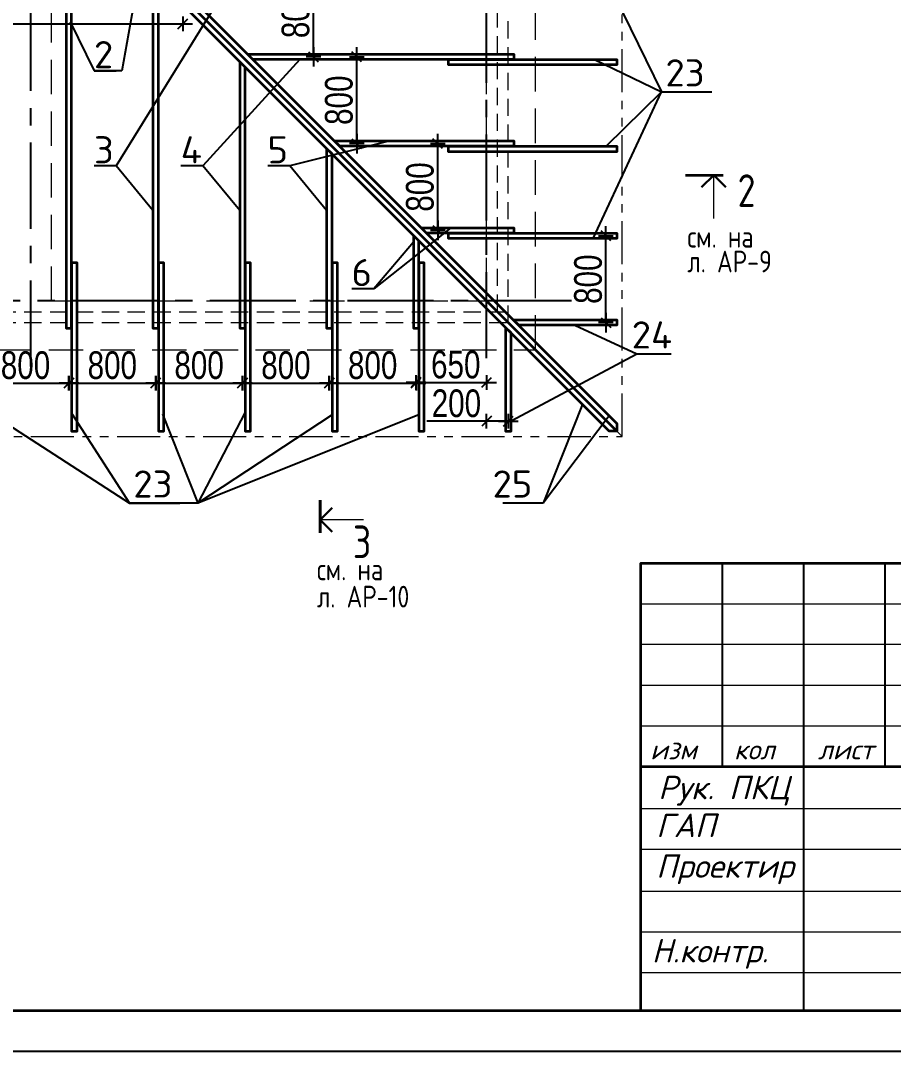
# Model space of a CAD drawing. Extents: x -12289450 to -10763036, y -7834513 to -6150123.
# Drawn here: x -10992984 to -10984940, y -7694536 to -7685033 of the extents above; entities that cross this region are included whole.
import ezdxf

# ---------------------------------------------------------------- set-up
doc = ezdxf.new("R2010")
doc.units = 0
doc.header["$LTSCALE"] = 25
doc.header["$PDMODE"] = 35
for name, pattern in [('CENTER', [50.8, 31.75, -6.35, 6.35, -6.35]), ('HIDDEN', [9.525, 6.35, -3.175]), ('HIDDEN2', [4.7625, 3.175, -1.5875]), ('PHANTOM2', [31.75, 15.875, -3.175, 3.175, -3.175, 3.175, -3.175])]:
    doc.linetypes.add(name, pattern=pattern)
doc.layers.get('DefPoints').update_dxf_attribs({"color": 10, "lineweight": 30})
for name, color, linetype in [('001-ПЕРЕГОРОДКИ', 5, 'Continuous'), ('005-РАЗМЕРЫ', 252, 'Continuous'), ('014-ОСИ', 251, 'CENTER'), ('Annotation - Text', 7, 'Continuous'), ('ArchiCAD', 7, 'Continuous'), ('kassa', 7, 'Continuous'), ('Крыши', 7, 'Continuous'), ('Новое', 51, 'Continuous'), ('Примечания', 7, 'Continuous')]:
    doc.layers.add(name, color=color, linetype=linetype)
for name, color, linetype, lineweight in [('Перегор', 4, 'Continuous', 20), ('Стена', 7, 'Continuous', 5), ('СТЕНЫ', 5, 'Continuous', 40), ('тонкий', 114, 'Continuous', 20)]:
    doc.layers.add(name, color=color, linetype=linetype, lineweight=lineweight)
doc.styles.add('gismo', font='isocpeui.ttf')
doc.styles.add('ROMANT', font='romant.shx', dxfattribs={"height": 2})
doc.styles.add('RUSS', font='russ', dxfattribs={"width": 0.8})
doc.styles.get("Standard").update_dxf_attribs({"font": 'arial.ttf'})
doc.styles.add('TXT0', font='txt', dxfattribs={"width": 0.8})
doc.dimstyles.new('RUSS100', dxfattribs={"dimscale": 100, "dimtxt": 2, "dimasz": 1, "dimexe": 0.5, "dimexo": 3, "dimgap": 0.5, "dimtad": 1, "dimdec": 0, "dimrnd": 2.5, "dimzin": 0, "dimdsep": 46, "dimtxsty": 'RUSS', "dimblk1": 'ARCHTICK', "dimblk2": 'ARCHTICK', "dimsah": 1, "dimcen": 3, "dimdle": 1, "dimadec": 0, "dimazin": 2, "dimtp": 6, "dimtm": 6, "dimtfac": 3, "dimtdec": 0, "dimtmove": 2, "dimatfit": 3, "dimldrblk": 'NONE', "dimfxl": 0, "dimtolj": 1, "dimtzin": 0, "dimarcsym": 0})
doc.dimstyles.new('РАЗМЕРЫ', dxfattribs={"dimscale": 30, "dimtxt": 8.5, "dimasz": 0.15, "dimexe": 0, "dimexo": 0, "dimgap": 1.2, "dimtad": 1, "dimdec": 0, "dimzin": 0, "dimdsep": 46, "dimtxsty": 'TXT0', "dimblk1": 'A8MITTA', "dimblk2": 'A8MITTA', "dimsah": 1, "dimcen": 2, "dimse1": 1, "dimse2": 1, "dimadec": 0, "dimazin": 0, "dimtp": 6, "dimtm": 6, "dimtfac": 1, "dimtdec": 0, "dimtofl": 0, "dimtmove": 0, "dimatfit": 3, "dimldrblk": 'A8MITTA', "dimfxl": 0, "dimtolj": 1, "dimtzin": 0, "dimarcsym": 0})

# ---------------------------------------------------------------- blocks, each defined once
blk = doc.blocks.new('A8MITTA', base_point=(3180, 3140))
for p, q in [((3170, 3130), (3190, 3150)), ((3180, 3155), (3180, 3125)), ((3160, 3140), (3200, 3140))]:
    blk.add_line(p, q)
blk = doc.blocks.new('*D802')
at = {"layer": '005-РАЗМЕРЫ', "color": 0, "lineweight": -2, "ltscale": 1.2, "transparency": 16777216}
blk.add_line((-10993334.9, -7688374.8), (-10992543.9, -7688374.8), dxfattribs=at)
at = {"layer": 'DefPoints', "color": 0, "ltscale": 1.2, "transparency": 16777216}
for p in [(-10993339.4, -7687867.2), (-10992539.4, -7687867.2), (-10992539.4, -7688374.8)]:
    blk.add_point(p, dxfattribs=at)
at = {"layer": '005-РАЗМЕРЫ', "color": 0, "lineweight": -2, "ltscale": 1.2, "transparency": 16777216, "xscale": 4.5, "yscale": 4.5, "zscale": 4.5, "rotation": 180}
blk.add_blockref('A8MITTA', (-10993339.4, -7688374.8), dxfattribs=at)
at = {"layer": '005-РАЗМЕРЫ', "color": 0, "lineweight": -2, "ltscale": 1.2, "transparency": 16777216, "xscale": 4.5, "yscale": 4.5, "zscale": 4.5}
blk.add_blockref('A8MITTA', (-10992539.4, -7688374.8), dxfattribs=at)
at = {"layer": '005-РАЗМЕРЫ', "color": 0, "ltscale": 1.2, "transparency": 16777216, "insert": (-10992939.4, -7688211.3), "char_height": 255, "attachment_point": 5, "style": 'TXT0'}
blk.add_mtext('\\A1;800', dxfattribs=at)
blk = doc.blocks.new('*D803')
at = {"layer": '005-РАЗМЕРЫ', "color": 0, "lineweight": -2, "ltscale": 1.2, "transparency": 16777216}
blk.add_line((-10992534.9, -7688374.8), (-10991743.9, -7688374.8), dxfattribs=at)
at = {"layer": 'DefPoints', "color": 0, "ltscale": 1.2, "transparency": 16777216}
for p in [(-10992539.4, -7687867.2), (-10991739.4, -7687867.2), (-10991739.4, -7688374.8)]:
    blk.add_point(p, dxfattribs=at)
at = {"layer": '005-РАЗМЕРЫ', "color": 0, "lineweight": -2, "ltscale": 1.2, "transparency": 16777216, "xscale": 4.5, "yscale": 4.5, "zscale": 4.5, "rotation": 180}
blk.add_blockref('A8MITTA', (-10992539.4, -7688374.8), dxfattribs=at)
at = {"layer": '005-РАЗМЕРЫ', "color": 0, "lineweight": -2, "ltscale": 1.2, "transparency": 16777216, "xscale": 4.5, "yscale": 4.5, "zscale": 4.5}
blk.add_blockref('A8MITTA', (-10991739.4, -7688374.8), dxfattribs=at)
at = {"layer": '005-РАЗМЕРЫ', "color": 0, "ltscale": 1.2, "transparency": 16777216, "insert": (-10992139.4, -7688211.3), "char_height": 255, "attachment_point": 5, "style": 'TXT0'}
blk.add_mtext('\\A1;800', dxfattribs=at)
blk = doc.blocks.new('*D804')
at = {"layer": '005-РАЗМЕРЫ', "color": 0, "lineweight": -2, "ltscale": 1.2, "transparency": 16777216}
blk.add_line((-10991734.9, -7688374.8), (-10990943.9, -7688374.8), dxfattribs=at)
at = {"layer": 'DefPoints', "color": 0, "ltscale": 1.2, "transparency": 16777216}
for p in [(-10991739.4, -7687867.2), (-10990939.4, -7687867.2), (-10990939.4, -7688374.8)]:
    blk.add_point(p, dxfattribs=at)
at = {"layer": '005-РАЗМЕРЫ', "color": 0, "lineweight": -2, "ltscale": 1.2, "transparency": 16777216, "xscale": 4.5, "yscale": 4.5, "zscale": 4.5, "rotation": 180}
blk.add_blockref('A8MITTA', (-10991739.4, -7688374.8), dxfattribs=at)
at = {"layer": '005-РАЗМЕРЫ', "color": 0, "lineweight": -2, "ltscale": 1.2, "transparency": 16777216, "xscale": 4.5, "yscale": 4.5, "zscale": 4.5}
blk.add_blockref('A8MITTA', (-10990939.4, -7688374.8), dxfattribs=at)
at = {"layer": '005-РАЗМЕРЫ', "color": 0, "ltscale": 1.2, "transparency": 16777216, "insert": (-10991339.4, -7688211.3), "char_height": 255, "attachment_point": 5, "style": 'TXT0'}
blk.add_mtext('\\A1;800', dxfattribs=at)
blk = doc.blocks.new('*D805')
at = {"layer": '005-РАЗМЕРЫ', "color": 0, "lineweight": -2, "ltscale": 1.2, "transparency": 16777216}
blk.add_line((-10990934.9, -7688374.8), (-10990143.9, -7688374.8), dxfattribs=at)
at = {"layer": 'DefPoints', "color": 0, "ltscale": 1.2, "transparency": 16777216}
for p in [(-10990939.4, -7687867.2), (-10990139.4, -7687867.2), (-10990139.4, -7688374.8)]:
    blk.add_point(p, dxfattribs=at)
at = {"layer": '005-РАЗМЕРЫ', "color": 0, "lineweight": -2, "ltscale": 1.2, "transparency": 16777216, "xscale": 4.5, "yscale": 4.5, "zscale": 4.5, "rotation": 180}
blk.add_blockref('A8MITTA', (-10990939.4, -7688374.8), dxfattribs=at)
at = {"layer": '005-РАЗМЕРЫ', "color": 0, "lineweight": -2, "ltscale": 1.2, "transparency": 16777216, "xscale": 4.5, "yscale": 4.5, "zscale": 4.5}
blk.add_blockref('A8MITTA', (-10990139.4, -7688374.8), dxfattribs=at)
at = {"layer": '005-РАЗМЕРЫ', "color": 0, "ltscale": 1.2, "transparency": 16777216, "insert": (-10990539.4, -7688211.3), "char_height": 255, "attachment_point": 5, "style": 'TXT0'}
blk.add_mtext('\\A1;800', dxfattribs=at)
blk = doc.blocks.new('*D806')
at = {"layer": '005-РАЗМЕРЫ', "color": 0, "lineweight": -2, "ltscale": 1.2, "transparency": 16777216}
blk.add_line((-10990134.9, -7688374.8), (-10989343.9, -7688374.8), dxfattribs=at)
at = {"layer": 'DefPoints', "color": 0, "ltscale": 1.2, "transparency": 16777216}
for p in [(-10990139.4, -7687867.2), (-10989339.4, -7687867.2), (-10989339.4, -7688374.8)]:
    blk.add_point(p, dxfattribs=at)
at = {"layer": '005-РАЗМЕРЫ', "color": 0, "lineweight": -2, "ltscale": 1.2, "transparency": 16777216, "xscale": 4.5, "yscale": 4.5, "zscale": 4.5, "rotation": 180}
blk.add_blockref('A8MITTA', (-10990139.4, -7688374.8), dxfattribs=at)
at = {"layer": '005-РАЗМЕРЫ', "color": 0, "lineweight": -2, "ltscale": 1.2, "transparency": 16777216, "xscale": 4.5, "yscale": 4.5, "zscale": 4.5}
blk.add_blockref('A8MITTA', (-10989339.4, -7688374.8), dxfattribs=at)
at = {"layer": '005-РАЗМЕРЫ', "color": 0, "ltscale": 1.2, "transparency": 16777216, "insert": (-10989739.4, -7688211.3), "char_height": 255, "attachment_point": 5, "style": 'TXT0'}
blk.add_mtext('\\A1;800', dxfattribs=at)
blk = doc.blocks.new('*D807')
at = {"layer": '005-РАЗМЕРЫ', "color": 0, "lineweight": -2, "ltscale": 1.2, "transparency": 16777216}
blk.add_line((-10989334.9, -7688369), (-10988693.9, -7688369), dxfattribs=at)
at = {"layer": 'DefPoints', "color": 0, "ltscale": 1.2, "transparency": 16777216}
for p in [(-10989339.4, -7687867.2), (-10988689.4, -7687932.9), (-10988689.4, -7688369)]:
    blk.add_point(p, dxfattribs=at)
at = {"layer": '005-РАЗМЕРЫ', "color": 0, "lineweight": -2, "ltscale": 1.2, "transparency": 16777216, "xscale": 4.5, "yscale": 4.5, "zscale": 4.5, "rotation": 180}
blk.add_blockref('A8MITTA', (-10989339.4, -7688369), dxfattribs=at)
at = {"layer": '005-РАЗМЕРЫ', "color": 0, "lineweight": -2, "ltscale": 1.2, "transparency": 16777216, "xscale": 4.5, "yscale": 4.5, "zscale": 4.5}
blk.add_blockref('A8MITTA', (-10988689.4, -7688369), dxfattribs=at)
at = {"layer": '005-РАЗМЕРЫ', "color": 0, "ltscale": 1.2, "transparency": 16777216, "insert": (-10988973.8, -7688205.5), "char_height": 255, "attachment_point": 5, "style": 'TXT0'}
blk.add_mtext('\\A1;650', dxfattribs=at)
blk = doc.blocks.new('*D808')
at = {"layer": '005-РАЗМЕРЫ', "color": 0, "lineweight": -2, "ltscale": 1.2, "transparency": 16777216}
for p, q in [((-10988689.4, -7688726.2), (-10989241.9, -7688726.2)), ((-10988493.9, -7688726.2), (-10988684.9, -7688726.2))]:
    blk.add_line(p, q, dxfattribs=at)
at = {"layer": 'DefPoints', "color": 0, "ltscale": 1.2, "transparency": 16777216}
for p in [(-10988689.4, -7687932.9), (-10988489.4, -7687887.9), (-10988489.4, -7688726.2)]:
    blk.add_point(p, dxfattribs=at)
at = {"layer": '005-РАЗМЕРЫ', "color": 0, "lineweight": -2, "ltscale": 1.2, "transparency": 16777216, "xscale": 4.5, "yscale": 4.5, "zscale": 4.5, "rotation": 180}
blk.add_blockref('A8MITTA', (-10988689.4, -7688726.2), dxfattribs=at)
at = {"layer": '005-РАЗМЕРЫ', "color": 0, "lineweight": -2, "ltscale": 1.2, "transparency": 16777216, "xscale": 4.5, "yscale": 4.5, "zscale": 4.5}
blk.add_blockref('A8MITTA', (-10988489.4, -7688726.2), dxfattribs=at)
at = {"layer": '005-РАЗМЕРЫ', "color": 0, "ltscale": 1.2, "transparency": 16777216, "insert": (-10988967.9, -7688562.7), "char_height": 255, "attachment_point": 5, "style": 'TXT0'}
blk.add_mtext('\\A1;200', dxfattribs=at)
blk = doc.blocks.new('_ArchTick')
at = {"color": 0, "linetype": 'ByBlock', "const_width": 0.15}
blk.add_lwpolyline([(-0.5, -0.5), (0.5, 0.5)], dxfattribs=at)
blk = doc.blocks.new('*D863')
at = {"layer": '005-РАЗМЕРЫ', "color": 0, "lineweight": -2, "ltscale": 1.2, "transparency": 16777216}
blk.add_line((-10990286.1, -7685362.7), (-10990286.1, -7684571.7), dxfattribs=at)
at = {"layer": 'DefPoints', "color": 0, "ltscale": 1.2, "transparency": 16777216}
for p in [(-10990527, -7684567.2), (-10990286.1, -7684567.2), (-10990897.7, -7685367.2)]:
    blk.add_point(p, dxfattribs=at)
at = {"layer": '005-РАЗМЕРЫ', "color": 0, "lineweight": -2, "ltscale": 1.2, "transparency": 16777216, "xscale": 4.5, "yscale": 4.5, "zscale": 4.5}
for p, rotation in [((-10990286.1, -7684567.2), 90), ((-10990286.1, -7685367.2), 270)]:
    blk.add_blockref('A8MITTA', p, dxfattribs=dict(at, rotation=rotation))
at = {"layer": '005-РАЗМЕРЫ', "color": 0, "ltscale": 1.2, "transparency": 16777216, "insert": (-10990449.6, -7684967.2), "char_height": 255, "attachment_point": 5, "rotation": 90, "style": 'TXT0'}
blk.add_mtext('\\A1;800', dxfattribs=at)
blk = doc.blocks.new('*D864')
at = {"layer": '005-РАЗМЕРЫ', "color": 0, "lineweight": -2, "ltscale": 1.2, "transparency": 16777216}
blk.add_line((-10989886.6, -7686162.7), (-10989886.6, -7685371.7), dxfattribs=at)
at = {"layer": 'DefPoints', "color": 0, "ltscale": 1.2, "transparency": 16777216}
for p in [(-10990127.5, -7685367.2), (-10989886.6, -7685367.2), (-10990498.3, -7686167.2)]:
    blk.add_point(p, dxfattribs=at)
at = {"layer": '005-РАЗМЕРЫ', "color": 0, "lineweight": -2, "ltscale": 1.2, "transparency": 16777216, "xscale": 4.5, "yscale": 4.5, "zscale": 4.5}
for p, rotation in [((-10989886.6, -7685367.2), 90), ((-10989886.6, -7686167.2), 270)]:
    blk.add_blockref('A8MITTA', p, dxfattribs=dict(at, rotation=rotation))
at = {"layer": '005-РАЗМЕРЫ', "color": 0, "ltscale": 1.2, "transparency": 16777216, "insert": (-10990050.1, -7685767.2), "char_height": 255, "attachment_point": 5, "rotation": 90, "style": 'TXT0'}
blk.add_mtext('\\A1;800', dxfattribs=at)
blk = doc.blocks.new('*D868')
at = {"layer": '005-РАЗМЕРЫ', "color": 0, "lineweight": -2, "ltscale": 1.2, "transparency": 16777216}
blk.add_line((-10989140, -7686962.7), (-10989140, -7686171.7), dxfattribs=at)
at = {"layer": 'DefPoints', "color": 0, "ltscale": 1.2, "transparency": 16777216}
for p in [(-10989381, -7686167.2), (-10989140, -7686167.2), (-10989751.7, -7686967.2)]:
    blk.add_point(p, dxfattribs=at)
at = {"layer": '005-РАЗМЕРЫ', "color": 0, "lineweight": -2, "ltscale": 1.2, "transparency": 16777216, "xscale": 4.5, "yscale": 4.5, "zscale": 4.5}
for p, rotation in [((-10989140, -7686167.2), 90), ((-10989140, -7686967.2), 270)]:
    blk.add_blockref('A8MITTA', p, dxfattribs=dict(at, rotation=rotation))
at = {"layer": '005-РАЗМЕРЫ', "color": 0, "ltscale": 1.2, "transparency": 16777216, "insert": (-10989303.5, -7686567.2), "char_height": 255, "attachment_point": 5, "rotation": 90, "style": 'TXT0'}
blk.add_mtext('\\A1;800', dxfattribs=at)
blk = doc.blocks.new('*D869')
at = {"layer": '005-РАЗМЕРЫ', "color": 0, "lineweight": -2, "ltscale": 1.2, "transparency": 16777216}
blk.add_line((-10987590, -7687812.7), (-10987590, -7687021.7), dxfattribs=at)
at = {"layer": 'DefPoints', "color": 0, "ltscale": 1.2, "transparency": 16777216}
for p in [(-10987831, -7687017.2), (-10987590, -7687017.2), (-10988201.7, -7687817.2)]:
    blk.add_point(p, dxfattribs=at)
at = {"layer": '005-РАЗМЕРЫ', "color": 0, "lineweight": -2, "ltscale": 1.2, "transparency": 16777216, "xscale": 4.5, "yscale": 4.5, "zscale": 4.5}
for p, rotation in [((-10987590, -7687017.2), 90), ((-10987590, -7687817.2), 270)]:
    blk.add_blockref('A8MITTA', p, dxfattribs=dict(at, rotation=rotation))
at = {"layer": '005-РАЗМЕРЫ', "color": 0, "ltscale": 1.2, "transparency": 16777216, "insert": (-10987753.5, -7687417.2), "char_height": 255, "attachment_point": 5, "rotation": 90, "style": 'TXT0'}
blk.add_mtext('\\A1;800', dxfattribs=at)
blk = doc.blocks.new('*D888')
at = {"layer": '005-РАЗМЕРЫ', "color": 0, "lineweight": -2, "ltscale": 1.2, "transparency": 16777216}
blk.add_line((-10995184.9, -7685063.2), (-10991493.9, -7685063.2), dxfattribs=at)
at = {"layer": 'DefPoints', "color": 0, "ltscale": 1.2, "transparency": 16777216}
for p in [(-10995189.4, -7684817.2), (-10991489.4, -7684817.2), (-10991489.4, -7685063.2)]:
    blk.add_point(p, dxfattribs=at)
at = {"layer": '005-РАЗМЕРЫ', "color": 0, "lineweight": -2, "ltscale": 1.2, "transparency": 16777216, "xscale": 4.5, "yscale": 4.5, "zscale": 4.5, "rotation": 180}
blk.add_blockref('A8MITTA', (-10995189.4, -7685063.2), dxfattribs=at)
at = {"layer": '005-РАЗМЕРЫ', "color": 0, "lineweight": -2, "ltscale": 1.2, "transparency": 16777216, "xscale": 4.5, "yscale": 4.5, "zscale": 4.5}
blk.add_blockref('A8MITTA', (-10991489.4, -7685063.2), dxfattribs=at)
at = {"layer": '005-РАЗМЕРЫ', "color": 0, "ltscale": 1.2, "transparency": 16777216, "insert": (-10993709.2, -7684899.7), "char_height": 255, "attachment_point": 5, "style": 'TXT0'}
blk.add_mtext('\\A1;3700', dxfattribs=at)

msp = doc.modelspace()

# ---------------------------------------------------------------- linework, layer by layer
at = {"layer": '001-ПЕРЕГОРОДКИ', "color": 5, "linetype": 'HIDDEN2', "lineweight": 13, "ltscale": 4}
for p, q in [((-10988239.4, -7688067.2), (-10988239.4, -7683267.2)), ((-10992699.4, -7687617.2), (-10988689.4, -7687617.2)), ((-10998439.4, -7688067.2), (-10988239.4, -7688067.2))]:
    msp.add_line(p, q, dxfattribs=at)
for points in [[(-10992699.4, -7687617.2), (-10992699.4, -7683197.2)], [(-10988689.4, -7687617.2), (-10988689.4, -7683197.2)]]:
    msp.add_lwpolyline(points, dxfattribs=at)
at = {"layer": '001-ПЕРЕГОРОДКИ', "lineweight": 35, "ltscale": 100}
msp.add_lwpolyline([(-10986857.1, -7686457.2), (-10986509.3, -7686457.2)], dxfattribs=at)
msp.add_lwpolyline([(-10986857.1, -7686457.2), (-10986509.3, -7686457.2)], dxfattribs=at)
at = {"layer": '001-ПЕРЕГОРОДКИ', "lineweight": 18, "ltscale": 100}
for points in [[(-10986596.6, -7686856.6), (-10986596.6, -7686457.2)], [(-10989825, -7689636.8), (-10990224.4, -7689636.8)], [(-10989825, -7689636.8), (-10990224.4, -7689636.8)]]:
    msp.add_lwpolyline(points, dxfattribs=at)
at = {"layer": '005-РАЗМЕРЫ', "color": 4, "lineweight": 35}
for points in [[(-10987489.4, -7688746.5), (-10987489.4, -7688746.5), (-10987489.4, -7688817.2), (-10993339.4, -7682967.2), (-10993339.4, -7682896.5), (-10987489.4, -7688746.5)], [(-10987489.4, -7688817.2), (-10987506.8, -7688817.2), (-10987560.1, -7688817.2), (-10993339.4, -7683037.9), (-10993339.4, -7682967.2), (-10987489.4, -7688817.2)], [(-10989039.4, -7685392.2), (-10987489.4, -7685392.2), (-10987489.4, -7685442.2), (-10989039.4, -7685442.2), (-10989039.4, -7685392.2)], [(-10989039.4, -7686192.2), (-10987489.4, -7686192.2), (-10987489.4, -7686242.2), (-10989039.4, -7686242.2), (-10989039.4, -7686192.2)], [(-10989039.4, -7686992.2), (-10987489.4, -7686992.2), (-10987489.4, -7687042.2), (-10989039.4, -7687042.2), (-10989039.4, -7686992.2)], [(-10992514.4, -7687267.2), (-10992514.4, -7688817.2), (-10992464.4, -7688817.2), (-10992464.4, -7687267.2), (-10992514.4, -7687267.2)], [(-10991714.4, -7687267.2), (-10991714.4, -7688817.2), (-10991664.4, -7688817.2), (-10991664.4, -7687267.2), (-10991714.4, -7687267.2)], [(-10990914.4, -7687267.2), (-10990914.4, -7688817.2), (-10990864.4, -7688817.2), (-10990864.4, -7687267.2), (-10990914.4, -7687267.2)], [(-10990114.4, -7687267.2), (-10990114.4, -7688817.2), (-10990064.4, -7688817.2), (-10990064.4, -7687267.2), (-10990114.4, -7687267.2)], [(-10989314.4, -7687267.2), (-10989314.4, -7688817.2), (-10989264.4, -7688817.2), (-10989264.4, -7687267.2), (-10989314.4, -7687267.2)], [(-10988514.4, -7687862.9), (-10988514.4, -7688817.2), (-10988464.4, -7688817.2), (-10988464.4, -7687912.9), (-10988514.4, -7687862.9)], [(-10988443.7, -7687792.2), (-10987489.4, -7687792.2), (-10987489.4, -7687842.2), (-10988393.7, -7687842.2), (-10988443.7, -7687792.2)]]:
    msp.add_lwpolyline(points, close=True, dxfattribs=at)
for points in [[(-10992564.4, -7683812.9), (-10992564.4, -7687867.2), (-10992514.4, -7687867.2), (-10992514.4, -7683862.9), (-10992564.4, -7683812.9)], [(-10991764.4, -7684612.9), (-10991764.4, -7687867.2), (-10991714.4, -7687867.2), (-10991714.4, -7684662.9), (-10991764.4, -7684612.9)], [(-10990893.7, -7685342.2), (-10988439.4, -7685342.2), (-10988439.4, -7685392.2), (-10990843.7, -7685392.2), (-10990893.7, -7685342.2)], [(-10990964.4, -7685412.9), (-10990964.4, -7687867.2), (-10990914.4, -7687867.2), (-10990914.4, -7685462.9), (-10990964.4, -7685412.9)], [(-10990093.7, -7686142.2), (-10988439.4, -7686142.2), (-10988439.4, -7686192.2), (-10990043.7, -7686192.2), (-10990093.7, -7686142.2)], [(-10990164.4, -7686212.9), (-10990164.4, -7687867.2), (-10990114.4, -7687867.2), (-10990114.4, -7686262.9), (-10990164.4, -7686212.9)], [(-10989364.4, -7687012.9), (-10989364.4, -7687867.2), (-10989314.4, -7687867.2), (-10989314.4, -7687062.9), (-10989364.4, -7687012.9)], [(-10989293.7, -7686942.2), (-10988439.4, -7686942.2), (-10988439.4, -7686992.2), (-10989243.7, -7686992.2), (-10989293.7, -7686942.2)]]:
    msp.add_lwpolyline(points, dxfattribs=at)
at = {"layer": '014-ОСИ'}
for points in [[(-10992889.4, -7688221.8), (-10992889.4, -7674309.1)], [(-10988689.4, -7688145.9), (-10988689.4, -7674309.1)], [(-10987908.1, -7687617.2), (-11002223.9, -7687617.2)]]:
    msp.add_lwpolyline(points, dxfattribs=at)
at = {"layer": 'ArchiCAD', "color": 7, "linetype": 'Continuous', "lineweight": 35}
for p, q in [((-10987269.5, -7690036), (-10973394.7, -7690036)), ((-10987269.5, -7690036), (-10973394.7, -7690036)), ((-10987269.5, -7691911), (-10973394.7, -7691911))]:
    msp.add_line(p, q, dxfattribs=at)
for points in [[(-11003019.6, -7672636.3), (-10973394.7, -7672636.3), (-10973394.7, -7694161.2), (-11003019.6, -7694161.2)], [(-11003019.6, -7672636.3), (-10973394.7, -7672636.3), (-10973394.7, -7694161.2), (-11003019.6, -7694161.2)], [(-10973394.7, -7694160.9), (-10987269.5, -7694160.9), (-10987269.5, -7690036), (-10973394.7, -7690036), (-10973394.7, -7694160.9)]]:
    msp.add_lwpolyline(points, close=True, dxfattribs=at)
at = {"layer": 'kassa', "lineweight": 15}
for p, q in [((-10987269.5, -7690411), (-10982394.6, -7690411)), ((-10982394.6, -7690786), (-10987269.5, -7690786)), ((-10987269.5, -7691161), (-10982394.6, -7691161)), ((-10987269.5, -7691536), (-10982394.6, -7691536)), ((-10987269.5, -7692297.9), (-10982394.6, -7692297.9)), ((-10987269.5, -7692672.8), (-10982394.6, -7692672.8)), ((-10987269.5, -7693059.7), (-10982394.6, -7693059.7)), ((-10987269.5, -7693434.7), (-10982394.6, -7693434.7)), ((-10987269.5, -7693809.7), (-10982394.6, -7693809.7))]:
    msp.add_line(p, q, dxfattribs=at)
at = {"layer": 'Крыши', "color": 12, "linetype": 'PHANTOM2', "lineweight": 0}
for p, q in [((-10987439.4, -7688867.2), (-10987439.4, -7684067.2)), ((-10999239.4, -7688867.2), (-10987439.4, -7688867.2))]:
    msp.add_line(p, q, dxfattribs=at)
msp.add_lwpolyline([(-10993339.4, -7682967.2), (-10987439.4, -7688867.2)], dxfattribs=at)
at = {"layer": 'Новое', "color": 7, "linetype": 'Continuous'}
for p, q in [((-10987269.5, -7690036), (-10987269.5, -7694160.9)), ((-10987269.5, -7690036), (-10987269.5, -7694160.9)), ((-10986519.5, -7690036), (-10986519.5, -7691911)), ((-10985769.5, -7690036), (-10985769.5, -7694160.9)), ((-10985019.5, -7690036), (-10985019.5, -7691911))]:
    msp.add_line(p, q, dxfattribs=at)
msp.add_lwpolyline([(-11004519.6, -7672261.3), (-10973019.7, -7672261.3), (-10973019.7, -7694536.2), (-11004519.6, -7694536.2)], close=True, dxfattribs=at)
msp.add_lwpolyline([(-11004519.6, -7672261.3), (-10973019.7, -7672261.3), (-10973019.7, -7694536.2), (-11004519.6, -7694536.2)], close=True, dxfattribs=at)
at = {"layer": 'СТЕНЫ', "color": 5, "lineweight": 30}
for points in [[(-10986596.6, -7686457.2), (-10986707.7, -7686568.2)], [(-10986596.6, -7686457.2), (-10986485.6, -7686568.2)], [(-10990224.4, -7689636.8), (-10990113.4, -7689525.7)], [(-10990224.4, -7689636.8), (-10990113.4, -7689747.8)]]:
    msp.add_lwpolyline(points, dxfattribs=at)
at = {"layer": 'СТЕНЫ', "ltscale": 4}
msp.add_lwpolyline([(-10990224.4, -7689754.5), (-10990224.4, -7689454)], dxfattribs=at)
at = {"layer": 'тонкий', "color": 3, "linetype": 'HIDDEN', "lineweight": 9}
for p, q in [((-10988589.4, -7687717.2), (-10988589.4, -7682917.2)), ((-10988489.4, -7687817.2), (-10988489.4, -7683017.2)), ((-10998189.4, -7687717.2), (-10988489.4, -7687717.2)), ((-10998189.4, -7687817.2), (-10988489.4, -7687817.2))]:
    msp.add_line(p, q, dxfattribs=at)
msp.add_lwpolyline([(-10988689.4, -7687617.2), (-10988689.4, -7686837.2)], dxfattribs=at)

# ---------------------------------------------------------------- texts
at = {"layer": 'Annotation - Text', "color": 0, "lineweight": 25, "style": 'gismo'}
for s, height, p in [('изм', 180.37, (-10987181.7, -7691844.1)), ('кол', 180.37, (-10986409.1, -7691844.1)), ('лист', 180.37, (-10985636.5, -7691844.1)), ('Рук. ПКЦ', 216.45, (-10987108.1, -7692211.7)), ('ГАП', 216.45, (-10987126.5, -7692560.9)), ('Проектир', 216.45, (-10987126.5, -7692935.9)), ('Н.контр.', 216.45, (-10987167.6, -7693715.8))]:
    msp.add_text(s, height=height, dxfattribs=at).set_placement(p)
at = {"layer": 'Примечания', "color": 7, "lineweight": 25, "attachment_point": 4}
for s, insert, char_height in [('{\\fGOST 2.304 type A|b0|i0|c0|p34;2}', (-10986376.2, -7686600.5), 300), ('{\\fGOST 2.304 type A|b0|i0|c204|p34;см. на}', (-10986838.7, -7687025.8), 200), ('{\\fGOST 2.304 type A|b0|i0|c204|p34;л. АР-\\fGOST 2.304 type A|b0|i0|c0|p34;9}', (-10986838.7, -7687254.5), 200), ('{\\fGOST 2.304 type A|b0|i0|c0|p34;3}', (-10989922.4, -7689838.3), 300), ('{\\fGOST 2.304 type A|b0|i0|c204|p34;см. на}', (-10990252.8, -7690092.6), 200), ('{\\fGOST 2.304 type A|b0|i0|c204|p34;л. АР-\\fGOST 2.304 type A|b0|i0|c0|p34;10}', (-10990252.8, -7690343.9), 200)]:
    msp.add_mtext(s, dxfattribs=dict(at, insert=insert, char_height=char_height))
at = {"layer": 'Стена', "linetype": 'Continuous', "ltscale": 100, "style": 'ROMANT'}
for s, p in [('2', (-10992308.7, -7685471.9)), ('3', (-10992308.7, -7686349.2)), ('4', (-10991508.7, -7686349.2)), ('5', (-10990708.7, -7686349.2)), ('6', (-10989934.5, -7687481.1)), ('24', (-10987352.4, -7688055.7)), ('23', (-10991946.1, -7689430.5)), ('25', (-10988634.9, -7689430.5))]:
    msp.add_text(s, height=250, dxfattribs=at).set_placement(p)
msp.add_text('23', height=250, rotation=360, dxfattribs=at).set_placement((-10987041.3, -7685639.8))

# ---------------------------------------------------------------- dimensions: what is measured, and where the dimension line sits
at = {"layer": '005-РАЗМЕРЫ', "ltscale": 1.2}
for base, p1, p2, picture, middle in [((-10990286.1, -7684567.2), (-10990897.7, -7685367.2), (-10990527, -7684567.2), '*D863', (-10990449.6, -7684967.2)), ((-10989886.6, -7685367.2), (-10990498.3, -7686167.2), (-10990127.5, -7685367.2), '*D864', (-10990050.1, -7685767.2)), ((-10989140, -7686167.2), (-10989751.7, -7686967.2), (-10989381, -7686167.2), '*D868', (-10989303.5, -7686567.2)), ((-10987590, -7687017.2), (-10988201.7, -7687817.2), (-10987831, -7687017.2), '*D869', (-10987753.5, -7687417.2))]:
    dim = msp.add_linear_dim(base=base, p1=p1, p2=p2, angle=90, dimstyle='РАЗМЕРЫ', dxfattribs=at)
    dim.commit()
    dim.dimension.update_dxf_attribs({"geometry": picture, "text_midpoint": middle})
for base, p1, p2, picture, middle in [((-10991489.4, -7685063.2), (-10995189.4, -7684817.2), (-10991489.4, -7684817.2), '*D888', (-10993709.2, -7685063.2)), ((-10988689.4, -7688369), (-10989339.4, -7687867.2), (-10988689.4, -7687932.9), '*D807', (-10988973.8, -7688369)), ((-10988489.4, -7688726.2), (-10988689.4, -7687932.9), (-10988489.4, -7687887.9), '*D808', (-10988967.9, -7688726.2))]:
    dim = msp.add_linear_dim(base=base, p1=p1, p2=p2, dimstyle='РАЗМЕРЫ', dxfattribs=at)
    dim.commit()
    dim.dimension.update_dxf_attribs({"geometry": picture, "text_midpoint": middle, "dimtype": 160})
for base, p1, p2, picture, middle in [((-10992539.4, -7688374.8), (-10993339.4, -7687867.2), (-10992539.4, -7687867.2), '*D802', (-10992939.4, -7688211.3)), ((-10991739.4, -7688374.8), (-10992539.4, -7687867.2), (-10991739.4, -7687867.2), '*D803', (-10992139.4, -7688211.3)), ((-10990939.4, -7688374.8), (-10991739.4, -7687867.2), (-10990939.4, -7687867.2), '*D804', (-10991339.4, -7688211.3)), ((-10990139.4, -7688374.8), (-10990939.4, -7687867.2), (-10990139.4, -7687867.2), '*D805', (-10990539.4, -7688211.3)), ((-10989339.4, -7688374.8), (-10990139.4, -7687867.2), (-10989339.4, -7687867.2), '*D806', (-10989739.4, -7688211.3))]:
    dim = msp.add_linear_dim(base=base, p1=p1, p2=p2, dimstyle='РАЗМЕРЫ', dxfattribs=at)
    dim.commit()
    dim.dimension.update_dxf_attribs({"geometry": picture, "text_midpoint": middle})

# ---------------------------------------------------------------- leaders
at = {"layer": 'Перегор', "color": 6, "linetype": 'Continuous', "ltscale": 5}
for points in [[(-10991752.1, -7683792.2), (-10992050.8, -7685495.5), (-10992307, -7685495.5)], [(-10991003.2, -7684592.2), (-10992103.6, -7686372.8), (-10992307, -7686372.8)], [(-10987589, -7684642.2), (-10987077, -7685690.8), (-10986614, -7685690.8)], [(-10992526.4, -7685045.4), (-10992307, -7685495.5), (-10992103.6, -7685495.5)], [(-10990411.2, -7685392.2), (-10991303.6, -7686372.8), (-10991507, -7686372.8)], [(-10987695.6, -7685392.2), (-10987077, -7685690.8), (-10986614, -7685690.8)], [(-10987708.3, -7687042.2), (-10987077, -7685690.8), (-10986614, -7685690.8)], [(-10987589, -7686192.2), (-10987077, -7685690.8), (-10986761.8, -7685690.8)], [(-10989577.8, -7686142.2), (-10990503.6, -7686372.8), (-10990707, -7686372.8)], [(-10991764.4, -7686782.3), (-10992103.6, -7686372.8), (-10992307, -7686372.8)], [(-10990964.4, -7686782.3), (-10991303.6, -7686372.8), (-10991507, -7686372.8)], [(-10990164.4, -7686782.3), (-10990503.6, -7686372.8), (-10990707, -7686372.8)], [(-10989020, -7686942.2), (-10989729.4, -7687504.7), (-10989932.7, -7687504.7)], [(-10989364.4, -7687076), (-10989729.4, -7687504.7), (-10989932.7, -7687504.7)], [(-10987877.1, -7687842.2), (-10987303.5, -7688106.6), (-10986988.4, -7688106.6)], [(-10988464.4, -7688723.6), (-10987303.5, -7688106.6), (-10986988.4, -7688106.6)], [(-10987806.5, -7688570.8), (-10988168.2, -7689481.4), (-10988540.2, -7689481.4)], [(-10993264.4, -7688652.7), (-10991981.1, -7689481.4), (-10991518.1, -7689481.4)], [(-10992514.4, -7688652.7), (-10991981.1, -7689481.4), (-10991518.1, -7689481.4)], [(-10989314.4, -7688666.3), (-10991350.7, -7689481.4), (-10991981.1, -7689481.4)], [(-10990914.4, -7688644.1), (-10991350.7, -7689481.4), (-10991813.7, -7689481.4)], [(-10991675.5, -7688662.2), (-10991350.7, -7689481.4), (-10991813.7, -7689481.4)], [(-10990114.4, -7688666.3), (-10991350.7, -7689481.4), (-10991665.9, -7689481.4)], [(-10987558.6, -7688677.4), (-10988168.2, -7689481.4), (-10988540.2, -7689481.4)]]:
    msp.add_leader(points, dimstyle='RUSS100', override={"dimasz": 2, "dimgap": 0.5, "dimtad": 0, "dimfxl": 50}, dxfattribs=at)

doc.saveas('drawing.dxf')
